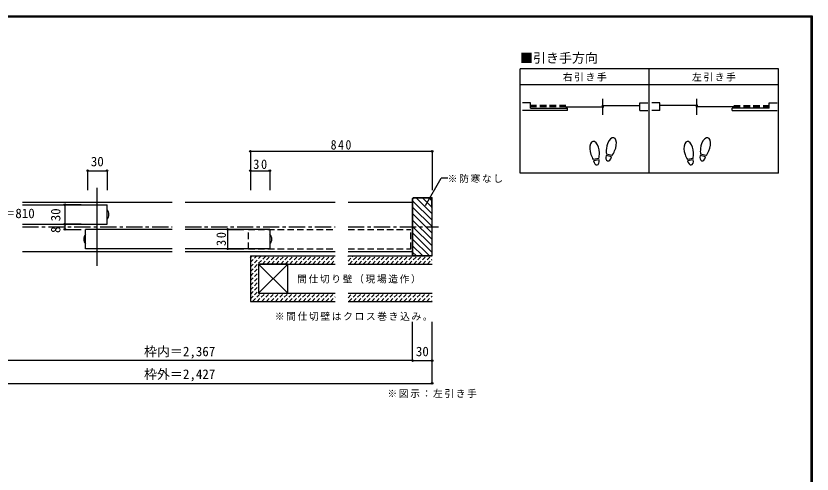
# Model space of a CAD drawing. Units: millimetres at full size, sheet at 1:5. Extents: x -973 to 977, y -718 to 696.
# Drawn here: x -251 to 977, y -11 to 696 of the extents above; entities that cross this region are included whole.
import ezdxf
from ezdxf.enums import TextEntityAlignment as Align

# ---------------------------------------------------------------- set-up
doc = ezdxf.new("R2010")
doc.units = ezdxf.units.MM
doc.header["$LTSCALE"] = 5
doc.header["$PDMODE"] = 32
doc.header["$PDSIZE"] = 2.5
for name, pattern in [('CHAIN1', [8, 5, -1, 1, -1]), ('DASHED1', [1.8, 1.2, -0.6]), ('DASHED2', [3, 2, -1])]:
    doc.linetypes.add(name, pattern=pattern)
for name, color, linetype in [('0-0_補助線', 4, 'Continuous'), ('0-1_通り芯', 4, 'CHAIN1'), ('0-2_柱', 7, 'Continuous'), ('0-3_仕上げ', 2, 'Continuous'), ('0-4_枠', 3, 'Continuous'), ('0-6_扉', 6, 'Continuous'), ('0-7_金物', 3, 'Continuous'), ('0-8_戸当り', 3, 'Continuous'), ('0-A_文字', 7, 'Continuous'), ('0-B_寸法', 7, 'Continuous'), ('0-C_ハッチ', 4, 'DASHED1'), ('F-1_枠', 6, 'Continuous')]:
    doc.layers.add(name, color=color, linetype=linetype)
doc.styles.add('ＭＳ ゴシック', font='')
doc.styles.get('ＭＳ ゴシック').set_extended_font_data('MS Gothic')

msp = doc.modelspace()

# ---------------------------------------------------------------- linework, layer by layer
at = {"layer": '0-0_補助線'}
for p, q in [((110.653, 486.994), (390.812, 486.994)), ((110.653, 486.994), (110.653, 426.994)), ((390.812, 486.994), (390.812, 426.994)), ((110.653, 456.994), (140.653, 456.994)), ((110.653, 456.994), (110.653, 426.994)), ((140.653, 456.994), (140.653, 426.994))]:
    msp.add_line(p, q, dxfattribs=at)
at = {"layer": '0-0_補助線', "color": 7}
for p in [(110.653, 486.994), (390.812, 486.994), (110.653, 456.994), (140.653, 456.994)]:
    msp.add_point(p, dxfattribs=at)
at = {"layer": '0-1_通り芯'}
for p, q in [((-240.847, 370.494), (-9.847, 370.494)), ((10.153, 370.494), (241.153, 370.494)), ((261.153, 370.494), (400.812, 370.494))]:
    msp.add_line(p, q, dxfattribs=at)
at = {"layer": '0-2_柱'}
for p, q in [((168.153, 312.994), (123.153, 267.994)), ((123.153, 312.994), (168.153, 267.994))]:
    msp.add_line(p, q, dxfattribs=at)
msp.add_lwpolyline([(123.153, 267.994), (168.153, 267.994), (168.153, 312.994), (123.153, 312.994)], close=True, dxfattribs=at)
at = {"layer": '0-3_仕上げ'}
for p, q in [((110.653, 325.494), (110.653, 255.494)), ((110.653, 325.494), (241.153, 325.494)), ((261.153, 325.494), (390.812, 325.494)), ((123.153, 312.994), (123.153, 267.994)), ((123.153, 312.994), (241.153, 312.994)), ((261.153, 312.994), (390.812, 312.994)), ((123.153, 267.994), (241.153, 267.994)), ((261.153, 267.994), (390.812, 267.994)), ((110.653, 255.494), (241.153, 255.494)), ((261.153, 255.494), (390.812, 255.494))]:
    msp.add_line(p, q, dxfattribs=at)
at = {"layer": '0-4_枠'}
for p, q in [((-125.347, 310.494), (-125.347, 430.494)), ((360.812, 414.079), (362.226, 415.494)), ((360.812, 326.908), (360.812, 414.079)), ((362.433, 414.994), (361.312, 413.872)), ((361.312, 327.408), (361.312, 413.872)), ((362.226, 415.494), (390.812, 415.494)), ((362.433, 414.994), (390.312, 414.994)), ((390.312, 400.494), (390.312, 414.994)), ((390.812, 325.494), (390.812, 415.494)), ((390.312, 400.494), (390.812, 400.494)), ((390.312, 340.494), (390.312, 325.994)), ((390.312, 340.494), (390.812, 340.494)), ((362.226, 325.494), (360.812, 326.908)), ((361.312, 327.408), (362.726, 325.994)), ((362.226, 325.494), (390.812, 325.494)), ((362.726, 325.994), (390.312, 325.994))]:
    msp.add_line(p, q, dxfattribs=at)
at = {"layer": '0-6_扉'}
for p, q in [((-240.847, 404.494), (-110.347, 404.494)), ((-110.347, 374.494), (-110.347, 404.494)), ((-240.847, 374.494), (-110.347, 374.494)), ((-143.347, 336.494), (-143.347, 366.494)), ((-9.847, 366.494), (-143.347, 366.494)), ((140.653, 366.494), (10.153, 366.494)), ((140.653, 366.494), (140.653, 336.494)), ((-9.847, 336.494), (-143.347, 336.494)), ((140.653, 336.494), (10.153, 336.494))]:
    msp.add_line(p, q, dxfattribs=at)
at = {"layer": '0-6_扉', "color": 2, "linetype": 'DASHED2'}
for p, q in [((107.653, 336.494), (107.653, 366.494)), ((107.653, 366.494), (241.153, 366.494)), ((261.153, 366.494), (357.812, 366.494)), ((357.812, 336.494), (357.812, 366.494)), ((107.653, 336.494), (241.153, 336.494)), ((261.153, 336.494), (357.812, 336.494))]:
    msp.add_line(p, q, dxfattribs=at)
at = {"layer": '0-7_金物', "color": 4}
for p, q in [((-240.847, 408.494), (-9.847, 408.494)), ((10.153, 408.494), (241.153, 408.494)), ((261.153, 408.494), (360.812, 408.494)), ((-240.847, 332.494), (-9.847, 332.494)), ((10.153, 332.494), (241.153, 332.494)), ((261.153, 332.494), (360.812, 332.494))]:
    msp.add_line(p, q, dxfattribs=at)
at = {"layer": '0-7_金物', "color": 7}
for centre, start, end in [((-118.222, 389.494), 316.39718, 43.60282), ((-135.472, 351.494), 136.39718, 223.60282), ((132.778, 351.494), 316.39718, 43.60282)]:
    msp.add_arc(centre, 10.875, start, end, dxfattribs=at)
at = {"layer": '0-8_戸当り'}
for p, q in [((653.942, 543.354), (653.942, 568.154)), ((799.064, 543.354), (799.064, 568.154)), ((667.434, 478.206), (658.953, 480.478)), ((667.978, 480.235), (659.497, 482.507)), ((812.556, 478.206), (804.076, 480.478)), ((813.1, 480.235), (804.619, 482.507)), ((647.967, 475.878), (639.32, 474.353)), ((648.331, 473.81), (639.685, 472.285)), ((793.089, 475.878), (784.443, 474.353)), ((793.454, 473.81), (784.807, 472.285))]:
    msp.add_line(p, q, dxfattribs=at)
at = {"layer": '0-8_戸当り', "linetype": 'DASHED2'}
for p, q in [((596.98, 557.754), (542.419, 557.754)), ((596.98, 555.354), (542.419, 555.354)), ((856.025, 557.754), (910.586, 557.754)), ((856.025, 555.354), (910.586, 555.354))]:
    msp.add_line(p, q, dxfattribs=at)
at = {"layer": '0-8_戸当り', "color": 2}
for p, q in [((542.419, 553.554), (599.38, 553.554)), ((596.98, 555.354), (655.542, 555.354)), ((599.38, 549.954), (599.38, 553.554)), ((652.342, 557.754), (711.303, 557.754)), ((800.664, 557.754), (741.703, 557.754)), ((856.025, 555.354), (797.464, 555.354)), ((853.625, 549.954), (853.625, 553.554)), ((910.586, 553.554), (853.625, 553.554)), ((599.38, 549.954), (530.419, 549.954)), ((711.303, 549.954), (723.303, 549.954)), ((741.703, 549.954), (729.703, 549.954)), ((853.625, 549.954), (922.586, 549.954))]:
    msp.add_line(p, q, dxfattribs=at)
for points in [[(542.419, 553.554), (542.419, 561.754), (530.419, 561.754)], [(711.303, 549.954), (711.303, 561.754), (723.303, 561.754)], [(741.703, 549.954), (741.703, 561.754), (729.703, 561.754)], [(910.586, 553.554), (910.586, 561.754), (922.586, 561.754)]]:
    msp.add_lwpolyline(points, dxfattribs=at)
at = {"layer": '0-8_戸当り'}
for centre, major_axis, ratio, start_param, end_param in [((641.305, 488.377), (-2.445, 13.867), 0.5, 4.34059143, 8.22577918), ((667.223, 494.378), (3.644, 13.601), 0.5, 4.34059143, 8.22577918), ((786.427, 488.377), (-2.445, 13.867), 0.5, 4.34059143, 8.22577918), ((812.345, 494.378), (3.644, 13.601), 0.5, 4.34059143, 8.22577918), ((667.118, 493.989), (4.416, 16.48), 0.4, 1.85063327, 2.44287679), ((812.241, 493.989), (4.416, 16.48), 0.4, 1.85063327, 2.44287679), ((641.375, 487.981), (-2.963, 16.802), 0.4, 1.85063327, 2.44287679), ((641.375, 487.981), (-2.963, 16.802), 0.4, 3.84030852, 4.43255203), ((663.194, 479.342), (1.894, 7.067), 0.6, 1.57079633, 4.71238898), ((667.118, 493.989), (4.416, 16.48), 0.4, 3.84030852, 4.43255203), ((786.497, 487.981), (-2.963, 16.802), 0.4, 1.85063327, 2.44287679), ((786.497, 487.981), (-2.963, 16.802), 0.4, 3.84030852, 4.43255203), ((808.316, 479.342), (1.894, 7.067), 0.6, 1.57079633, 4.71238898), ((812.241, 493.989), (4.416, 16.48), 0.4, 3.84030852, 4.43255203), ((644.008, 473.047), (-1.27, 7.205), 0.6, 1.57079633, 4.71238898), ((789.13, 473.047), (-1.27, 7.205), 0.6, 1.57079633, 4.71238898)]:
    msp.add_ellipse(centre, major_axis=major_axis, ratio=ratio, start_param=start_param, end_param=end_param, dxfattribs=at)
at = {"layer": '0-A_文字', "color": 3}
for p, q in [((924.986, 614.167), (526.419, 614.167)), ((526.419, 453.167), (526.419, 614.167)), ((725.703, 453.167), (725.703, 614.167)), ((924.986, 453.167), (924.986, 614.167)), ((526.419, 590.167), (924.986, 590.167)), ((924.986, 453.167), (526.419, 453.167))]:
    msp.add_line(p, q, dxfattribs=at)
at = {"layer": '0-A_文字'}
for p in [(380.746, 403.561), (414.955, 445.494)]:
    msp.add_line(p, (404.955, 445.494), dxfattribs=at)
at = {"layer": '0-B_寸法', "color": 4}
for p, q in [((-140.347, 456.994), (-110.347, 456.994)), ((-140.347, 456.994), (-140.347, 426.994)), ((-110.347, 456.994), (-110.347, 426.994)), ((-175.393, 404.494), (-175.393, 366.494)), ((-150.347, 404.494), (-175.393, 404.494)), ((-150.347, 374.494), (-175.393, 374.494)), ((-175.393, 366.494), (-150.347, 366.494)), ((75.607, 366.494), (75.607, 336.494)), ((75.607, 366.494), (100.653, 366.494)), ((75.607, 336.494), (100.653, 336.494)), ((360.812, 163.994), (360.812, 223.994)), ((390.812, 128.994), (390.812, 223.994)), ((360.812, 163.994), (-388.347, 163.994)), ((360.812, 163.994), (390.812, 163.994)), ((-418.347, 128.994), (390.812, 128.994))]:
    msp.add_line(p, q, dxfattribs=at)
at = {"layer": '0-B_寸法'}
for p in [(-140.347, 456.994), (-110.347, 456.994), (-175.393, 404.494), (-175.393, 374.494), (-175.393, 366.494), (75.607, 366.494), (75.607, 336.494), (360.812, 163.994), (390.812, 163.994), (390.812, 128.994)]:
    msp.add_point(p, dxfattribs=at)
at = {"layer": '0-C_ハッチ', "linetype": 'Continuous'}
for p, q in [((390.812, 380.612), (361.312, 410.112)), ((390.812, 390.512), (366.33, 414.994)), ((390.312, 400.911), (376.23, 414.994)), ((390.312, 410.811), (386.129, 414.994)), ((390.812, 370.713), (361.312, 400.213)), ((390.812, 360.813), (361.312, 390.313)), ((390.812, 350.914), (361.312, 380.414)), ((390.812, 341.014), (361.312, 370.514)), ((390.312, 331.615), (361.312, 360.615)), ((386.034, 325.994), (361.312, 350.715)), ((376.134, 325.994), (361.312, 340.816)), ((366.235, 325.994), (361.312, 330.916))]:
    msp.add_line(p, q, dxfattribs=at)
at = {"layer": '0-C_ハッチ'}
for p, q in [((110.653, 301.572), (134.575, 325.494)), ((110.653, 308.643), (127.504, 325.494)), ((110.653, 315.714), (120.433, 325.494)), ((110.653, 322.785), (113.362, 325.494)), ((129.146, 312.994), (141.646, 325.494)), ((136.217, 312.994), (148.717, 325.494)), ((143.288, 312.994), (155.788, 325.494)), ((150.359, 312.994), (162.859, 325.494)), ((157.43, 312.994), (169.93, 325.494)), ((164.501, 312.994), (177.001, 325.494)), ((171.572, 312.994), (184.072, 325.494)), ((178.643, 312.994), (191.143, 325.494)), ((185.714, 312.994), (198.214, 325.494)), ((192.785, 312.994), (205.285, 325.494)), ((199.857, 312.994), (212.357, 325.494)), ((206.928, 312.994), (219.428, 325.494)), ((213.999, 312.994), (226.499, 325.494)), ((221.07, 312.994), (233.57, 325.494)), ((228.141, 312.994), (240.641, 325.494)), ((261.153, 317.722), (268.925, 325.494)), ((261.153, 324.793), (261.854, 325.494)), ((263.496, 312.994), (275.996, 325.494)), ((270.567, 312.994), (283.067, 325.494)), ((277.638, 312.994), (290.138, 325.494)), ((284.709, 312.994), (297.209, 325.494)), ((291.78, 312.994), (304.28, 325.494)), ((298.851, 312.994), (311.351, 325.494)), ((305.923, 312.994), (318.423, 325.494)), ((312.994, 312.994), (325.494, 325.494)), ((320.065, 312.994), (332.565, 325.494)), ((327.136, 312.994), (339.636, 325.494)), ((334.207, 312.994), (346.707, 325.494)), ((341.278, 312.994), (353.778, 325.494)), ((348.349, 312.994), (360.849, 325.494)), ((355.42, 312.994), (367.92, 325.494)), ((362.491, 312.994), (374.991, 325.494)), ((369.562, 312.994), (382.062, 325.494)), ((376.633, 312.994), (389.133, 325.494)), ((383.704, 312.994), (390.812, 320.101)), ((110.653, 294.501), (123.153, 307.001)), ((235.212, 312.994), (241.153, 318.935)), ((390.775, 312.994), (390.812, 313.03)), ((110.653, 287.43), (123.153, 299.93)), ((110.653, 280.359), (123.153, 292.859)), ((110.653, 273.288), (123.153, 285.788)), ((110.653, 266.217), (123.153, 278.717)), ((110.653, 259.146), (123.153, 271.646)), ((114.072, 255.494), (126.572, 267.994)), ((121.143, 255.494), (133.643, 267.994)), ((128.214, 255.494), (140.714, 267.994)), ((135.285, 255.494), (147.785, 267.994)), ((142.357, 255.494), (154.857, 267.994)), ((149.428, 255.494), (161.928, 267.994)), ((156.499, 255.494), (168.999, 267.994)), ((163.57, 255.494), (176.07, 267.994)), ((170.641, 255.494), (183.141, 267.994)), ((177.712, 255.494), (190.212, 267.994)), ((184.783, 255.494), (197.283, 267.994)), ((191.854, 255.494), (204.354, 267.994)), ((198.925, 255.494), (211.425, 267.994)), ((205.996, 255.494), (218.496, 267.994)), ((213.067, 255.494), (225.567, 267.994)), ((220.138, 255.494), (232.638, 267.994)), ((227.209, 255.494), (239.709, 267.994)), ((234.28, 255.494), (241.153, 262.366)), ((261.153, 261.153), (267.994, 267.994)), ((262.565, 255.494), (275.065, 267.994)), ((269.636, 255.494), (282.136, 267.994)), ((276.707, 255.494), (289.207, 267.994)), ((283.778, 255.494), (296.278, 267.994)), ((290.849, 255.494), (303.349, 267.994)), ((297.92, 255.494), (310.42, 267.994)), ((304.991, 255.494), (317.491, 267.994)), ((312.062, 255.494), (324.562, 267.994)), ((319.133, 255.494), (331.633, 267.994)), ((326.204, 255.494), (338.704, 267.994)), ((333.275, 255.494), (345.775, 267.994)), ((340.346, 255.494), (352.846, 267.994)), ((347.417, 255.494), (359.917, 267.994)), ((354.489, 255.494), (366.989, 267.994)), ((361.56, 255.494), (374.06, 267.994)), ((368.631, 255.494), (381.131, 267.994)), ((375.702, 255.494), (388.202, 267.994)), ((382.773, 255.494), (390.812, 263.533)), ((389.844, 255.494), (390.812, 256.462))]:
    msp.add_line(p, q, dxfattribs=at)
at = {"layer": 'F-1_枠'}
for p, q in [((-973.347, 695.833), (976.653, 695.833)), ((-973.347, 695), (976.653, 695)), ((-973.347, 694.167), (976.653, 694.167)), ((974.986, 695.833), (974.986, -700.833)), ((975.82, 695.833), (975.82, -700.833)), ((976.653, 695.833), (976.653, -700.833))]:
    msp.add_line(p, q, dxfattribs=at)

# ---------------------------------------------------------------- texts
at = {"layer": '0-0_補助線', "color": 7, "char_height": 14.66, "attachment_point": 7, "style": 'ＭＳ ゴシック'}
for s, insert in [('\\T1.27;\\W0.9;840', (234.482, 489.494)), ('\\T1.27;\\W0.95;30', (115.028, 459.494))]:
    msp.add_mtext(s, dxfattribs=dict(at, insert=insert))
at = {"layer": '0-A_文字', "style": 'ＭＳ ゴシック'}
msp.add_text('■引き手方向', height=14.66, dxfattribs=at).set_placement((526.419, 619.167), align=Align.BOTTOM_LEFT)
at = {"layer": '0-A_文字', "char_height": 11, "attachment_point": 7, "style": 'ＭＳ ゴシック'}
for s, insert in [('\\T1.17;右引き手', (592.311, 594.667)), ('\\T1.17;左引き手', (791.595, 594.667)), ('\\T1.17;※防寒なし', (414.955, 437.994)), ('\\T1.17;間仕切り壁（現場造作）', (182.811, 282.994)), ('\\T1.17;※間仕切壁はクロス巻き込み。', (148.312, 225.494)), ('\\T1.17;※図示：左引き手', (322.062, 106.494))]:
    msp.add_mtext(s, dxfattribs=dict(at, insert=insert))
at = {"layer": '0-B_寸法', "style": 'ＭＳ ゴシック'}
for s, p in [('30', (-135.347, 459.494)), ('ＤＷ＝810', (-311.759, 379.494)), ('枠内＝2,367', (-53.347, 166.494)), ('30', (365.812, 166.494)), ('枠外＝2,427', (-53.347, 131.494))]:
    msp.add_text(s, height=14.66, dxfattribs=at).set_placement(p, align=Align.BOTTOM_LEFT)
for s, p in [('30', (-177.893, 378.994)), ('8', (-177.893, 360.994))]:
    msp.add_text(s, height=14.66, rotation=90, dxfattribs=at).set_placement(p, align=Align.BOTTOM_LEFT)
at = {"layer": '0-B_寸法', "insert": (73.107, 340.869), "char_height": 14.66, "attachment_point": 7, "rotation": 90, "style": 'ＭＳ ゴシック'}
msp.add_mtext('\\T1.27;\\W0.95;30', dxfattribs=at)

doc.saveas('drawing.dxf')
